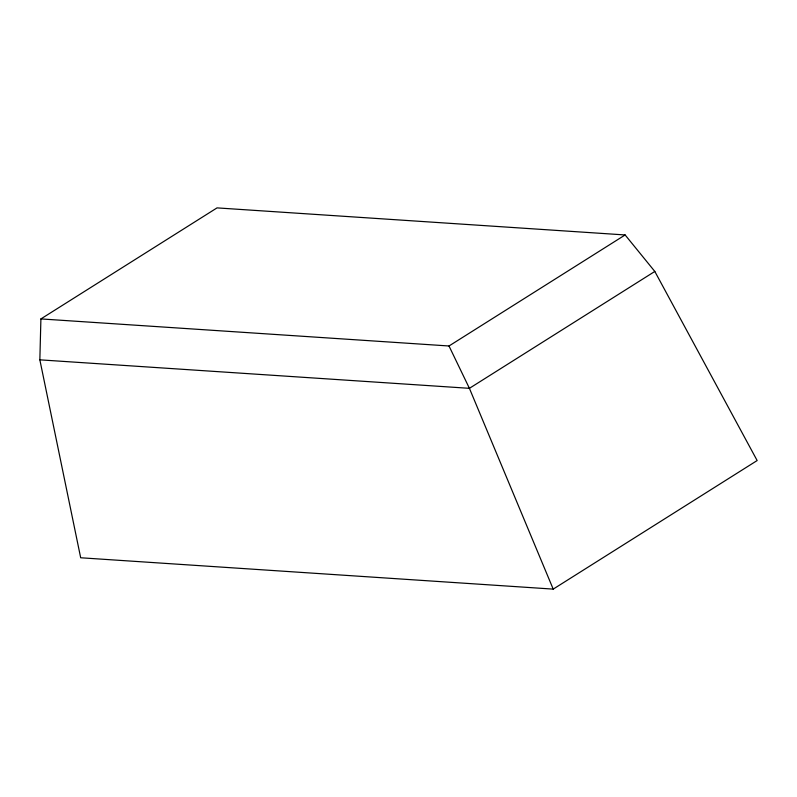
<?xml version="1.0" encoding="UTF-8"?>
<svg xmlns="http://www.w3.org/2000/svg" width="797" height="797" viewBox="0 0 797 797"><rect width="100%" height="100%" fill="white"/><g stroke="black" fill="none" stroke-linecap="round" stroke-linejoin="round"><path stroke-width="1.2" d="M39.85 359.836L40.906 318.92L217.033 207.887L625.127 234.956L654.815 271.448L757.15 460.546L553.208 589.113L80.686 557.77L39.85 359.836L469.413 388.328L654.815 271.448M40.906 318.92L449 345.988L625.127 234.956M449 345.988L469.413 388.328L553.208 589.113"/></g></svg>
